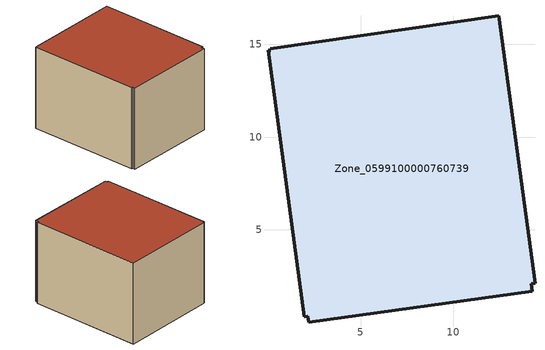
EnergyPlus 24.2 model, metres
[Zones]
Zone_0599100000760739
 floor ground (C_G): 2.16,0.33 1.96,0.3 0.01,14.67 0.15,14.69 0.14,14.76 12.45,16.53 14.4,2.13 14.19,2.1 14.25,1.68 2.21,0.03 z0
 wall outside (C_F): 2.21,0.03 14.25,1.68 14.19,2.1 14.4,2.13 12.45,16.53 0.14,14.76 0.15,14.69 0.01,14.67 1.96,0.3 2.16,0.33 2.21,0.03 z0:10.62
 roof outside (C_R): 14.19,2.1 14.4,2.13 12.45,16.53 0.14,14.76 0.15,14.69 0.01,14.67 1.96,0.3 2.16,0.33 2.21,0.03 14.25,1.68 z10.62
[BUILDING]
Pand.0599100000760739: North Axis=0; Terrain=City; Loads Convergence Tolerance Value=0.04; Temperature Convergence Tolerance Value=0.4; Solar Distribution=FullExterior; Maximum Number of Warmup Days=25; Minimum Number of Warmup Days=1
[Site:Location]
Rotterdam.The.Hague.AP_ZH_NLD Design_Conditions: Latitude=51.96; Longitude=4.45; Time Zone=1; Elevation=-4.5
[SITE:GROUNDTEMPERATURE:BUILDINGSURFACE]
18, 18, 18, 18, 18, 18, 18, 18, 18, 18, 18, 18
[MATERIAL] Thermal Absorptance=0.9; Solar Absorptance=0.7; Visible Absorptance=0.7
Name | Roughness | Thickness | Conductivity | Density | Specific Heat
G.TI.1946 | MediumSmooth | 0.15 | 1 | 540 | 1210
F.TI.1946 | Rough | 0.3 | 0.857143 | 1920 | 840
R.TI.1946 | MediumRough | 0.2 | 0.1 | 1500 | 1000
[CONSTRUCTION]
C_G: G.TI.1946
C_F: F.TI.1946
C_R: R.TI.1946
[ZONE]
Zone_0599100000760739: Type=1; Multiplier=1; Ceiling Height=Autocalculate; Volume=Autocalculate; Floor Area=autocalculate; Part of Total Floor Area=Yes
[ZONEINFILTRATION:DESIGNFLOWRATE]
Infil_Zone_0599100000760739: Zone or ZoneList or Space or SpaceList=Zone_0599100000760739; Schedule=AlwaysOn; Design Flow Rate Calculation Method=Flow/Area; Flow Rate per Floor Area=0.003; Constant Term Coefficient=1; Temperature Term Coefficient=0; Velocity Term Coefficient=0; Velocity Squared Term Coefficient=0
[HVACTEMPLATE:ZONE:IDEALLOADSAIRSYSTEM]
Zone_0599100000760739: Maximum Heating Supply Air Temperature=50; Minimum Cooling Supply Air Temperature=13; Maximum Heating Supply Air Humidity Ratio=0.0156; Minimum Cooling Supply Air Humidity Ratio=0.0077; Heating Limit=NoLimit; Cooling Limit=NoLimit; Dehumidification Control Type=ConstantSensibleHeatRatio; Cooling Sensible Heat Ratio=0.7; Dehumidification Setpoint=60; Humidification Control Type=None; Humidification Setpoint=30; Outdoor Air Method=None; Outdoor Air Flow Rate per Person=0.00944; Outdoor Air Flow Rate per Zone Floor Area=0; Outdoor Air Flow Rate per Zone=0; Demand Controlled Ventilation Type=None; Outdoor Air Economizer Type=NoEconomizer; Heat Recovery Type=None; Sensible Heat Recovery Effectiveness=0.7; Latent Heat Recovery Effectiveness=0.65
[ZONECONTROL:THERMOSTAT]
ThermostatControl_Zone_0599100000760739: Zone or ZoneList=Zone_0599100000760739; Control Type Schedule=DualSetpointControlType; Control 1=Thermostat_Zone_0599100000760739; Temperature Difference Between Cutout And Setpoint=0
[THERMOSTATSETPOINT:DUALSETPOINT]
Thermostat_Zone_0599100000760739: Heating Setpoint Temperature Schedule=HeatingSetpoint_Zone_0599100000760739; Cooling Setpoint Temperature Schedule=CoolingSetpoint_Zone_0599100000760739
[SCHEDULE:COMPACT]
HeatingSetpoint_Zone_0599100000760739: Through: 12/31, For: AllDays, Until: 24:00, 21
CoolingSetpoint_Zone_0599100000760739: Through: 12/31, For: AllDays, Until: 24:00, 24
DualSetpointControlType: Through: 12/31, For: AllDays, Until: 24:00, 4
AlwaysOn: Through: 12/31, For: AllDays, Until: 24:00, 1
